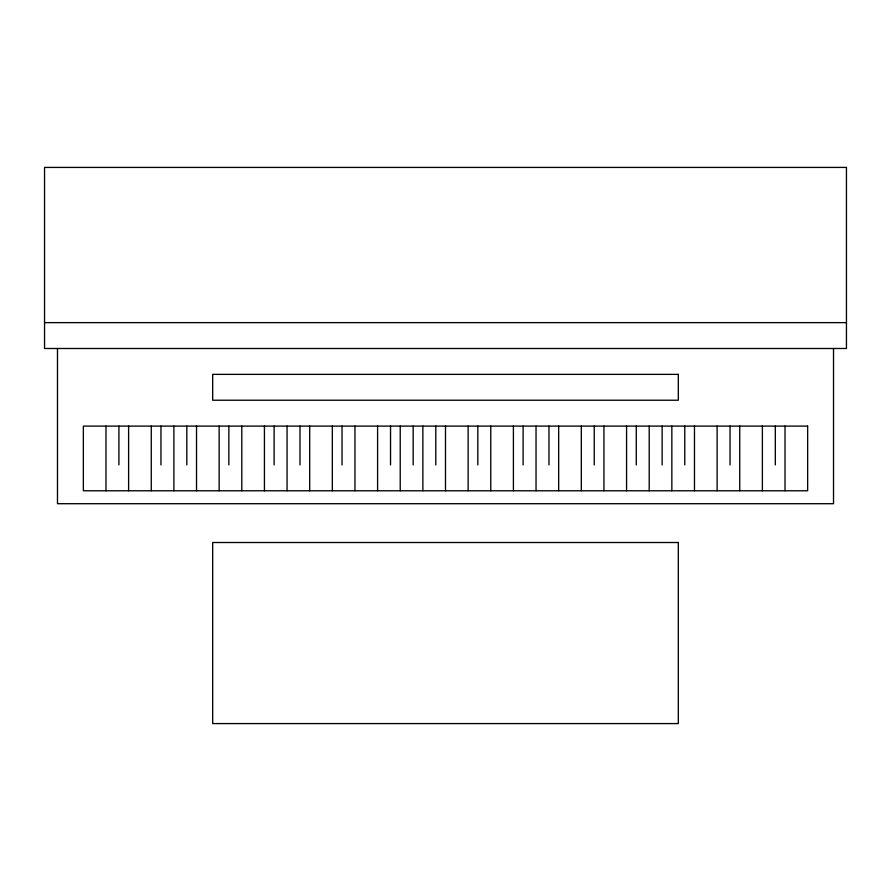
<?xml version="1.0" encoding="UTF-8"?>
<svg xmlns="http://www.w3.org/2000/svg" width="891" height="891" viewBox="0 0 891 891"><rect width="100%" height="100%" fill="white"/><g stroke="black" fill="none" stroke-linecap="round" stroke-linejoin="round"><path stroke-width="1.34" d="M44.55 322.631L846.45 322.631M833.519 348.492L833.519 503.705L57.481 503.705L57.481 348.492M785.016 426.098L785.016 490.774M775.315 426.098L775.315 464.902M762.384 426.098L762.384 490.774M739.742 426.098L739.742 490.774M730.041 426.098L730.041 464.902M717.11 426.098L717.11 490.774M694.479 426.098L694.479 490.774M684.778 426.098L684.778 464.902M671.847 426.098L671.847 490.774M662.147 426.098L662.147 464.902M649.205 426.098L649.205 490.774M636.274 426.098L636.274 464.902M626.573 426.098L626.573 490.774M603.942 426.098L603.942 490.774M594.241 426.098L594.241 464.902M581.311 426.098L581.311 490.774M558.668 426.098L558.668 490.774M548.967 426.098L548.967 464.902M536.037 426.098L536.037 490.774M523.106 426.098L523.106 464.902M513.405 426.098L513.405 490.774M490.774 426.098L490.774 490.774M477.832 426.098L477.832 464.902M468.131 426.098L468.131 490.774M445.5 426.098L445.5 490.774M435.799 426.098L435.799 464.902M422.869 426.098L422.869 490.774M413.168 426.098L413.168 464.902M400.226 426.098L400.226 490.774M390.536 426.098L390.536 464.902M377.595 426.098L377.595 490.774M354.963 426.098L354.963 490.774M342.033 426.098L342.033 464.902M332.332 426.098L332.332 490.774M309.689 426.098L309.689 490.774M299.989 426.098L299.989 464.902M287.058 426.098L287.058 490.774M274.127 426.098L274.127 464.902M264.427 426.098L264.427 490.774M241.795 426.098L241.795 490.774M228.853 426.098L228.853 464.902M219.153 426.098L219.153 490.774M196.521 426.098L196.521 490.774M186.82 426.098L186.82 464.902M173.89 426.098L173.89 490.774M160.959 426.098L160.959 464.902M151.258 426.098L151.258 490.774M128.616 426.098L128.616 490.774M118.915 426.098L118.915 464.902M105.984 426.098L105.984 490.774M846.45 167.419L44.55 167.419L44.55 348.492L846.45 348.492L846.45 167.419M678.307 374.365L212.693 374.365L212.693 400.226L678.307 400.226L678.307 374.365M807.647 426.098L83.353 426.098L83.353 490.774L807.647 490.774L807.647 426.098M678.307 542.508L212.693 542.508L212.693 723.581L678.307 723.581L678.307 542.508"/></g></svg>
